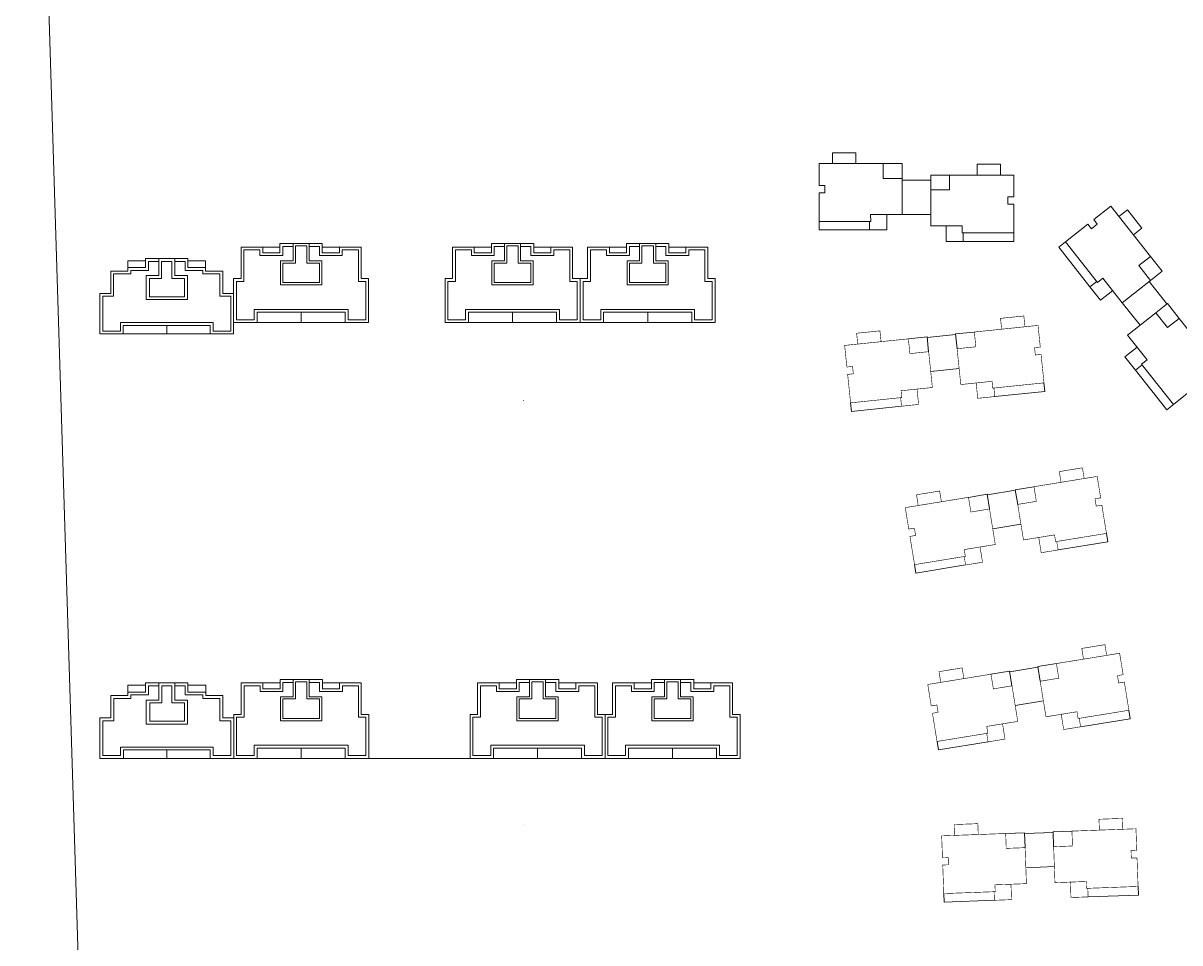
# Model space of a CAD drawing. Extents: x 121658 to 184658, y 9304 to 53801.
# Drawn here: x 125015 to 127037, y 16983 to 18592 of the extents above; entities that cross this region are included whole.
import ezdxf

# ---------------------------------------------------------------- set-up
doc = ezdxf.new("R2010")
doc.units = 0
doc.header["$LTSCALE"] = 1000
doc.header["$MEASUREMENT"] = 0
doc.layers.add('140', color=2, linetype='Continuous', lineweight=5)
doc.layers.add('DingDianTu', color=5, linetype='Continuous', lineweight=0)

# ---------------------------------------------------------------- blocks, each defined once
blk = doc.blocks.new('dafasfd')
at = {"layer": 'DingDianTu', "color": 7}
for points in [[(36368038, 16363912), (36371127, 16365074), (36372042, 16362641)], [(36369878, 16352210), (36361642, 16349110), (36361113, 16350514)]]:
    blk.add_lwpolyline(points, dxfattribs=at)
at = {"layer": 'DingDianTu', "color": 7, "const_width": 100}
blk.add_lwpolyline([(36368038, 16363912), (36368954, 16361479), (36372042, 16362641), (36374261, 16356745), (36369114, 16354807), (36369537, 16353684), (36361113, 16350514), (36359352, 16355194), (36360288, 16355546), (36359830, 16356763), (36358894, 16356410), (36357556, 16359967)], close=True, dxfattribs=at)
for points in [[(36363546, 16362221), (36362876, 16363999), (36359039, 16362555), (36359708, 16360777)], [(36371734, 16355794), (36372686, 16353267), (36369878, 16352210), (36369350, 16353614)]]:
    blk.add_lwpolyline(points, dxfattribs=at)
blk = doc.blocks.new('*E57')
at = {"layer": 'DingDianTu', "color": 7, "xscale": 0.001000002024510444, "yscale": 0.001000000163912773, "zscale": 0.001, "rotation": 339.3761177849276}
blk.add_blockref('dafasfd', (22613, -20413), dxfattribs=at)
blk = doc.blocks.new('*E56')
at = {"layer": 'DingDianTu', "color": 7, "xscale": 0.001000002024510444, "yscale": 0.001000000163912773, "zscale": 0.001, "rotation": 339.3761177849276}
blk.add_blockref('dafasfd', (22613, -20413), dxfattribs=at)
blk = doc.blocks.new('*E45')
at = {"layer": 'DingDianTu', "color": 7, "xscale": 0.001000002024510444, "yscale": 0.001000000163912773, "zscale": 0.001, "rotation": 339.3761177849276}
blk.add_blockref('dafasfd', (22612.58, -20413.34), dxfattribs=at)
blk = doc.blocks.new('*E44')
at = {"layer": 'DingDianTu', "color": 7, "xscale": 0.001000002024510444, "yscale": 0.001000000163912773, "zscale": 0.001, "rotation": 339.3761177849276}
blk.add_blockref('dafasfd', (22612.58, -20413.34), dxfattribs=at)
blk = doc.blocks.new('*E43')
at = {"layer": 'DingDianTu', "color": 7, "xscale": 0.001000002024510444, "yscale": 0.001000000163912773, "zscale": 0.001, "rotation": 339.3761177849276}
blk.add_blockref('dafasfd', (22612.58, -20413.34), dxfattribs=at)
blk = doc.blocks.new('*E42')
at = {"layer": 'DingDianTu', "color": 7, "xscale": 0.001000002024510444, "yscale": 0.001000000163912773, "zscale": 0.001, "rotation": 339.3761177849276}
blk.add_blockref('dafasfd', (22612.58, -20413.34), dxfattribs=at)
blk = doc.blocks.new('*E41')
at = {"layer": 'DingDianTu', "color": 7, "xscale": 0.001000002024510444, "yscale": 0.001000000163912773, "zscale": 0.001, "rotation": 339.3761177849276}
blk.add_blockref('dafasfd', (22612.58, -20413.34), dxfattribs=at)
blk = doc.blocks.new('*E40')
at = {"layer": 'DingDianTu', "color": 7, "xscale": 0.001000002024510444, "yscale": 0.001000000163912773, "zscale": 0.001, "rotation": 339.3761177849276}
blk.add_blockref('dafasfd', (22612.58, -20413.34), dxfattribs=at)
blk = doc.blocks.new('*E39')
at = {"layer": 'DingDianTu', "color": 7, "xscale": 0.001000002024510444, "yscale": 0.001000000163912773, "zscale": 0.001, "rotation": 339.3761177849276}
blk.add_blockref('dafasfd', (22612.58, -20413.34), dxfattribs=at)
blk = doc.blocks.new('*E38')
at = {"layer": 'DingDianTu', "color": 7, "xscale": 0.001000002024510444, "yscale": 0.001000000163912773, "zscale": 0.001, "rotation": 339.3761177849276}
blk.add_blockref('dafasfd', (22612.58, -20413.34), dxfattribs=at)

msp = doc.modelspace()

# ---------------------------------------------------------------- linework, layer by layer
at = {"layer": '140', "color": 7}
for p, q in [((125014.8, 20066.9), (125153, 15594.7)), ((126429.7, 18365.5), (126429.7, 18346.5)), ((126470.7, 18365.5), (126429.7, 18365.5)), ((126470.7, 18346.5), (126470.7, 18365.5)), ((126406.7, 18346.5), (126518.7, 18346.5)), ((126406.7, 18308.5), (126406.7, 18346.5)), ((126518.7, 18346.5), (126551.7, 18346.5)), ((126518.7, 18346.5), (126518.7, 18320.5)), ((126551.7, 18346.5), (126551.7, 18320.5)), ((126682.7, 18345.5), (126723.8, 18345.5)), ((126682.7, 18326.5), (126682.7, 18345.5)), ((126723.8, 18345.5), (126723.7, 18326.5)), ((126601.7, 18326.5), (126601.7, 18300.5)), ((126634.7, 18326.5), (126601.7, 18326.5)), ((126746.8, 18326.5), (126634.7, 18326.5)), ((126634.7, 18326.5), (126634.7, 18300.5)), ((126746.8, 18288.5), (126746.8, 18326.5)), ((126416.7, 18308.5), (126406.7, 18308.5)), ((126416.7, 18295.5), (126416.7, 18308.5)), ((126518.7, 18320.5), (126551.7, 18320.5)), ((126551.7, 18320.5), (126551.7, 18257.5)), ((126601.7, 18317.5), (126551.7, 18317.5)), ((126406.7, 18295.5), (126416.7, 18295.5)), ((126406.7, 18245.5), (126406.7, 18295.5)), ((126601.7, 18300.5), (126601.7, 18237.5)), ((126634.7, 18300.5), (126601.7, 18300.5)), ((126736.7, 18288.5), (126746.8, 18288.5)), ((126736.7, 18275.5), (126736.7, 18288.5)), ((126746.8, 18275.5), (126736.7, 18275.5)), ((126746.8, 18225.5), (126746.8, 18275.5)), ((126886.7, 18248.5), (126916.5, 18272)), ((126916.5, 18272), (126986, 18184.2)), ((126945.7, 18265.8), (126930.8, 18254)), ((126971.1, 18233.6), (126945.7, 18265.8)), ((126406.7, 18230.5), (126406.7, 18245.5)), ((126496.8, 18245.5), (126406.7, 18245.5)), ((126494.8, 18230.5), (126494.8, 18245.5)), ((126496.7, 18257.5), (126496.8, 18245.5)), ((126551.7, 18257.5), (126496.7, 18257.5)), ((126524.7, 18257.5), (126524.7, 18230.5)), ((126601.7, 18257.5), (126551.7, 18257.5)), ((126892.9, 18240.6), (126886.7, 18248.5)), ((126494.8, 18230.5), (126406.7, 18230.5)), ((126524.7, 18230.5), (126494.8, 18230.5)), ((126601.7, 18237.5), (126656.7, 18237.5)), ((126628.7, 18237.5), (126628.7, 18210.5)), ((126656.7, 18237.5), (126656.7, 18225.5)), ((126656.7, 18225.5), (126746.8, 18225.5)), ((126658.7, 18210.5), (126658.7, 18225.5)), ((126746.8, 18210.5), (126746.8, 18225.5)), ((126837.3, 18209.4), (126876.5, 18240.4)), ((126876.5, 18240.4), (126882.7, 18232.5)), ((126882.7, 18232.5), (126892.9, 18240.6)), ((126956.2, 18221.8), (126971.1, 18233.6)), ((125463.9, 18190.5), (125463.9, 18206.5)), ((125463.9, 18206.5), (125537.9, 18206.5)), ((125486.9, 18206.5), (125486.9, 18176.5)), ((125514.9, 18176.5), (125514.9, 18206.5)), ((125537.9, 18206.5), (125537.9, 18190.5)), ((125833.5, 18190.5), (125833.5, 18206.5)), ((125833.5, 18206.5), (125907.5, 18206.5)), ((125856.5, 18206.5), (125856.5, 18176.5)), ((125884.5, 18176.5), (125884.5, 18206.5)), ((125907.5, 18206.5), (125907.5, 18190.5)), ((126069.8, 18190.5), (126069.8, 18206.5)), ((126069.8, 18206.5), (126143.8, 18206.5)), ((126092.8, 18206.5), (126092.8, 18176.5)), ((126120.8, 18176.5), (126120.8, 18206.5)), ((126143.8, 18206.5), (126143.8, 18190.5)), ((126628.7, 18210.5), (126658.7, 18210.5)), ((126658.7, 18210.5), (126746.8, 18210.5)), ((126825.6, 18200.1), (126837.3, 18209.4)), ((126893.2, 18138.8), (126837.3, 18209.4)), ((125395.9, 18145.5), (125395.9, 18200.5)), ((125395.9, 18200.5), (125433.9, 18200.5)), ((125400.9, 18140.5), (125400.9, 18195.5)), ((125400.9, 18195.5), (125428.9, 18195.5)), ((125428.9, 18195.5), (125428.9, 18185.5)), ((125428.9, 18185.5), (125468.9, 18185.5)), ((125431.9, 18200.5), (125433.9, 18200.5)), ((125433.9, 18200.5), (125433.9, 18190.5)), ((125433.9, 18200.5), (125463.9, 18200.5)), ((125433.9, 18190.5), (125463.9, 18190.5)), ((125468.9, 18185.5), (125468.9, 18201.5)), ((125468.9, 18201.5), (125486.9, 18201.5)), ((125490.9, 18202.5), (125490.9, 18172.5)), ((125510.9, 18202.5), (125490.9, 18202.5)), ((125510.9, 18172.5), (125510.9, 18202.5)), ((125514.9, 18201.5), (125532.9, 18201.5)), ((125532.9, 18201.5), (125532.9, 18185.5)), ((125532.9, 18185.5), (125572.9, 18185.5)), ((125567.9, 18200.5), (125537.9, 18200.5)), ((125537.9, 18190.5), (125567.9, 18190.5)), ((125567.9, 18190.5), (125567.9, 18200.5)), ((125567.9, 18200.5), (125605.9, 18200.5)), ((125572.9, 18185.5), (125572.9, 18195.5)), ((125572.9, 18195.5), (125600.9, 18195.5)), ((125600.9, 18195.5), (125600.9, 18140.5)), ((125605.9, 18200.5), (125605.9, 18145.5)), ((125765.5, 18145.5), (125765.5, 18200.5)), ((125765.5, 18200.5), (125803.5, 18200.5)), ((125770.5, 18140.5), (125770.5, 18195.5)), ((125770.5, 18195.5), (125798.5, 18195.5)), ((125798.5, 18195.5), (125798.5, 18185.5)), ((125798.5, 18185.5), (125838.5, 18185.5)), ((125801.5, 18200.5), (125803.5, 18200.5)), ((125803.5, 18200.5), (125803.5, 18190.5)), ((125803.5, 18200.5), (125833.5, 18200.5)), ((125803.5, 18190.5), (125833.5, 18190.5)), ((125838.5, 18185.5), (125838.5, 18201.5)), ((125838.5, 18201.5), (125856.5, 18201.5)), ((125860.5, 18202.5), (125860.5, 18172.5)), ((125880.5, 18202.5), (125860.5, 18202.5)), ((125880.5, 18172.5), (125880.5, 18202.5)), ((125884.5, 18201.5), (125902.5, 18201.5)), ((125902.5, 18201.5), (125902.5, 18185.5)), ((125902.5, 18185.5), (125942.5, 18185.5)), ((125937.5, 18200.5), (125907.5, 18200.5)), ((125907.5, 18190.5), (125937.5, 18190.5)), ((125937.5, 18190.5), (125937.5, 18200.5)), ((125937.5, 18200.5), (125975.5, 18200.5)), ((125942.5, 18185.5), (125942.5, 18195.5)), ((125942.5, 18195.5), (125970.5, 18195.5)), ((125970.5, 18195.5), (125970.5, 18140.5)), ((125975.5, 18200.5), (125975.5, 18145.5)), ((126001.8, 18145.5), (126001.8, 18200.5)), ((126001.8, 18200.5), (126039.8, 18200.5)), ((126006.8, 18140.5), (126006.8, 18195.5)), ((126006.8, 18195.5), (126034.8, 18195.5)), ((126034.8, 18195.5), (126034.8, 18185.5)), ((126034.8, 18185.5), (126074.8, 18185.5)), ((126037.8, 18200.5), (126039.8, 18200.5)), ((126039.8, 18200.5), (126039.8, 18190.5)), ((126039.8, 18200.5), (126069.8, 18200.5)), ((126039.8, 18190.5), (126069.8, 18190.5)), ((126074.8, 18185.5), (126074.8, 18201.5)), ((126074.8, 18201.5), (126092.8, 18201.5)), ((126096.8, 18202.5), (126096.8, 18172.5)), ((126116.8, 18202.5), (126096.8, 18202.5)), ((126116.8, 18172.5), (126116.8, 18202.5)), ((126120.8, 18201.5), (126138.8, 18201.5)), ((126138.8, 18201.5), (126138.8, 18185.5)), ((126138.8, 18185.5), (126178.8, 18185.5)), ((126173.8, 18200.5), (126143.8, 18200.5)), ((126143.8, 18190.5), (126173.8, 18190.5)), ((126173.8, 18190.5), (126173.8, 18200.5)), ((126173.8, 18200.5), (126211.8, 18200.5)), ((126178.8, 18185.5), (126178.8, 18195.5)), ((126178.8, 18195.5), (126206.8, 18195.5)), ((126206.8, 18195.5), (126206.8, 18140.5)), ((126211.8, 18200.5), (126211.8, 18145.5)), ((126880.1, 18131), (126825.6, 18200.1)), ((126986, 18184.2), (126965.6, 18168.1)), ((126986, 18184.2), (127006.5, 18158.3)), ((125197.9, 18164.5), (125197.9, 18176.5)), ((125197.9, 18176.5), (125228.9, 18176.5)), ((125228.9, 18164.5), (125197.9, 18164.5)), ((125197.9, 18164.5), (125197.9, 18158.5)), ((125228.9, 18180.5), (125228.9, 18164.5)), ((125302.9, 18180.5), (125228.9, 18180.5)), ((125251.9, 18175.5), (125233.9, 18175.5)), ((125233.9, 18175.5), (125233.9, 18159.5)), ((125251.9, 18180.5), (125251.9, 18151.5)), ((125256.9, 18175.5), (125256.9, 18145.5)), ((125274.9, 18175.5), (125256.9, 18175.5)), ((125274.9, 18145.5), (125274.9, 18175.5)), ((125279.9, 18150.5), (125279.9, 18180.5)), ((125297.9, 18175.5), (125279.9, 18175.5)), ((125297.9, 18159.5), (125297.9, 18175.5)), ((125302.9, 18164.5), (125302.9, 18180.5)), ((125333.9, 18176.5), (125302.9, 18176.5)), ((125333.9, 18164.5), (125302.9, 18164.5)), ((125333.9, 18164.5), (125333.9, 18176.5)), ((125333.9, 18158.5), (125333.9, 18164.5)), ((125486.9, 18176.5), (125464.9, 18176.5)), ((125464.9, 18176.5), (125464.9, 18134.5)), ((125490.9, 18172.5), (125468.9, 18172.5)), ((125468.9, 18172.5), (125468.9, 18138.5)), ((125532.9, 18172.5), (125510.9, 18172.5)), ((125536.9, 18176.5), (125514.9, 18176.5)), ((125532.9, 18138.5), (125532.9, 18172.5)), ((125536.9, 18134.5), (125536.9, 18176.5)), ((125856.5, 18176.5), (125834.5, 18176.5)), ((125834.5, 18176.5), (125834.5, 18134.5)), ((125860.5, 18172.5), (125838.5, 18172.5)), ((125838.5, 18172.5), (125838.5, 18138.5)), ((125902.5, 18172.5), (125880.5, 18172.5)), ((125906.5, 18176.5), (125884.5, 18176.5)), ((125902.5, 18138.5), (125902.5, 18172.5)), ((125906.5, 18134.5), (125906.5, 18176.5)), ((126092.8, 18176.5), (126070.8, 18176.5)), ((126070.8, 18176.5), (126070.8, 18134.5)), ((126096.8, 18172.5), (126074.8, 18172.5)), ((126074.8, 18172.5), (126074.8, 18138.5)), ((126138.8, 18172.5), (126116.8, 18172.5)), ((126142.8, 18176.5), (126120.8, 18176.5)), ((126138.8, 18138.5), (126138.8, 18172.5)), ((126142.8, 18134.5), (126142.8, 18176.5)), ((126965.6, 18168.1), (126986.1, 18142.2)), ((125197.9, 18158.5), (125167.9, 18158.5)), ((125167.9, 18158.5), (125167.9, 18119.5)), ((125202.9, 18153.5), (125172.9, 18153.5)), ((125172.9, 18153.5), (125172.9, 18114.5)), ((125233.9, 18159.5), (125202.9, 18159.5)), ((125202.9, 18159.5), (125202.9, 18153.5)), ((125230.9, 18150.5), (125229.9, 18150.5)), ((125229.9, 18150.5), (125229.9, 18109.5)), ((125251.9, 18150.5), (125230.9, 18150.5)), ((125256.9, 18145.5), (125235.9, 18145.5)), ((125235.9, 18145.5), (125235.9, 18113.5)), ((125251.9, 18151.5), (125251.9, 18150.5)), ((125296.9, 18145.5), (125274.9, 18145.5)), ((125280.9, 18150.5), (125279.9, 18150.5)), ((125301.9, 18150.5), (125280.9, 18150.5)), ((125296.9, 18113.5), (125296.9, 18145.5)), ((125328.9, 18159.5), (125297.9, 18159.5)), ((125301.9, 18149.5), (125301.9, 18150.5)), ((125301.9, 18108.5), (125301.9, 18149.5)), ((125328.9, 18153.5), (125328.9, 18159.5)), ((125358.9, 18153.5), (125328.9, 18153.5)), ((125363.9, 18158.5), (125333.9, 18158.5)), ((125358.9, 18114.5), (125358.9, 18153.5)), ((125363.9, 18119.5), (125363.9, 18158.5)), ((125382.9, 18068.5), (125382.9, 18145.5)), ((125382.9, 18145.5), (125395.9, 18145.5)), ((125605.9, 18145.5), (125618.9, 18145.5)), ((125618.9, 18145.5), (125618.9, 18068.5)), ((125752.5, 18068.5), (125752.5, 18145.5)), ((125752.5, 18145.5), (125765.5, 18145.5)), ((125975.5, 18145.5), (125988.5, 18145.5)), ((125988.5, 18145.5), (125988.5, 18068.5)), ((125988.8, 18068.5), (125988.8, 18145.5)), ((125988.8, 18145.5), (126001.8, 18145.5)), ((126211.8, 18145.5), (126224.8, 18145.5)), ((126224.8, 18145.5), (126224.8, 18068.5)), ((126902.6, 18146.2), (126893.2, 18138.8)), ((126936.7, 18103.1), (126902.6, 18146.2)), ((127006.5, 18158.3), (126986.1, 18142.2)), ((125387.9, 18073.5), (125387.9, 18140.5)), ((125387.9, 18140.5), (125400.9, 18140.5)), ((125464.9, 18135.5), (125464.9, 18134.5)), ((125464.9, 18134.5), (125536.9, 18134.5)), ((125468.9, 18138.5), (125532.9, 18138.5)), ((125535.9, 18134.5), (125536.9, 18134.5)), ((125600.9, 18140.5), (125613.9, 18140.5)), ((125613.9, 18140.5), (125613.9, 18073.5)), ((125757.5, 18073.5), (125757.5, 18140.5)), ((125757.5, 18140.5), (125770.5, 18140.5)), ((125834.5, 18135.5), (125834.5, 18134.5)), ((125834.5, 18134.5), (125906.5, 18134.5)), ((125838.5, 18138.5), (125902.5, 18138.5)), ((125905.5, 18134.5), (125906.5, 18134.5)), ((125970.5, 18140.5), (125983.5, 18140.5)), ((125983.5, 18140.5), (125983.5, 18073.5)), ((125993.8, 18073.5), (125993.8, 18140.5)), ((125993.8, 18140.5), (126006.8, 18140.5)), ((126070.8, 18135.5), (126070.8, 18134.5)), ((126070.8, 18134.5), (126142.8, 18134.5)), ((126074.8, 18138.5), (126138.8, 18138.5)), ((126141.8, 18134.5), (126142.8, 18134.5)), ((126206.8, 18140.5), (126219.8, 18140.5)), ((126219.8, 18140.5), (126219.8, 18073.5)), ((126880.1, 18131), (126891.9, 18140.3)), ((126898.8, 18107.5), (126880.1, 18131)), ((126919.9, 18124.3), (126898.8, 18107.5)), ((126986.1, 18142.2), (126936.7, 18103.1)), ((126983.7, 18140.3), (127014.8, 18101.1)), ((125167.9, 18119.5), (125148.9, 18119.5)), ((125148.9, 18119.5), (125148.9, 18048.5)), ((125172.9, 18114.5), (125153.9, 18114.5)), ((125153.9, 18114.5), (125153.9, 18053.5)), ((125229.9, 18109.5), (125229.9, 18108.5)), ((125229.9, 18108.5), (125300.9, 18108.5)), ((125235.9, 18113.5), (125296.9, 18113.5)), ((125300.9, 18108.5), (125301.9, 18108.5)), ((125377.9, 18114.5), (125358.9, 18114.5)), ((125382.9, 18119.5), (125363.9, 18119.5)), ((125377.9, 18053.5), (125377.9, 18114.5)), ((125382.9, 18048.5), (125382.9, 18119.5)), ((126936.7, 18103.1), (126967.7, 18063.9)), ((125500.9, 18091.5), (125418.9, 18091.5)), ((125418.9, 18091.5), (125418.9, 18073.5)), ((125500.9, 18086.5), (125423.9, 18086.5)), ((125423.9, 18086.5), (125423.9, 18068.5)), ((125582.9, 18091.5), (125500.9, 18091.5)), ((125577.9, 18086.5), (125500.9, 18086.5)), ((125500.9, 18086.5), (125500.9, 18068.5)), ((125577.9, 18068.5), (125577.9, 18086.5)), ((125582.9, 18073.5), (125582.9, 18091.5)), ((125870.5, 18091.5), (125788.5, 18091.5)), ((125788.5, 18091.5), (125788.5, 18073.5)), ((125870.5, 18086.5), (125793.5, 18086.5)), ((125793.5, 18086.5), (125793.5, 18068.5)), ((125952.5, 18091.5), (125870.5, 18091.5)), ((125947.5, 18086.5), (125870.5, 18086.5)), ((125870.5, 18086.5), (125870.5, 18068.5)), ((125947.5, 18068.5), (125947.5, 18086.5)), ((125952.5, 18073.5), (125952.5, 18091.5)), ((126106.8, 18091.5), (126024.8, 18091.5)), ((126024.8, 18091.5), (126024.8, 18073.5)), ((126106.8, 18086.5), (126029.8, 18086.5)), ((126029.8, 18086.5), (126029.8, 18068.5)), ((126188.8, 18091.5), (126106.8, 18091.5)), ((126183.8, 18086.5), (126106.8, 18086.5)), ((126106.8, 18086.5), (126106.8, 18068.5)), ((126183.8, 18068.5), (126183.8, 18086.5)), ((126188.8, 18073.5), (126188.8, 18091.5)), ((126995.2, 18085.6), (126945.7, 18046.5)), ((127015.5, 18101.7), (126995.2, 18085.6)), ((127015.6, 18059.7), (126995.2, 18085.6)), ((127036, 18075.8), (127015.5, 18101.7)), ((125184.9, 18053.5), (125184.9, 18068.5)), ((125184.9, 18068.5), (125346.9, 18068.5)), ((125189.9, 18048.5), (125189.9, 18063.5)), ((125189.9, 18063.5), (125341.9, 18063.5)), ((125265.9, 18063.5), (125265.9, 18048.5)), ((125341.9, 18063.5), (125341.9, 18048.5)), ((125346.9, 18068.5), (125346.9, 18053.5)), ((125423.9, 18068.5), (125382.9, 18068.5)), ((125418.9, 18073.5), (125387.9, 18073.5)), ((125500.9, 18068.5), (125423.9, 18068.5)), ((125500.9, 18068.5), (125577.9, 18068.5)), ((125618.9, 18068.5), (125577.9, 18068.5)), ((125613.9, 18073.5), (125582.9, 18073.5)), ((125793.5, 18068.5), (125752.5, 18068.5)), ((125788.5, 18073.5), (125757.5, 18073.5)), ((125870.5, 18068.5), (125793.5, 18068.5)), ((125870.5, 18068.5), (125947.5, 18068.5)), ((125988.5, 18068.5), (125947.5, 18068.5)), ((125983.5, 18073.5), (125952.5, 18073.5)), ((126029.8, 18068.5), (125988.8, 18068.5)), ((126024.8, 18073.5), (125993.8, 18073.5)), ((126106.8, 18068.5), (126029.8, 18068.5)), ((126106.8, 18068.5), (126183.8, 18068.5)), ((126224.8, 18068.5), (126183.8, 18068.5)), ((126219.8, 18073.5), (126188.8, 18073.5)), ((127036, 18075.8), (127015.6, 18059.7)), ((127105.5, 17988), (127036, 18075.8)), ((125148.9, 18048.5), (125189.9, 18048.5)), ((125153.9, 18053.5), (125184.9, 18053.5)), ((125189.9, 18048.5), (125341.9, 18048.5)), ((125341.9, 18048.5), (125382.9, 18048.5)), ((125346.9, 18053.5), (125377.9, 18053.5)), ((126645.3, 18047.5), (126595.5, 18042.4)), ((126945.7, 18046.5), (126979.9, 18003.4)), ((126962.5, 18025.3), (126941.3, 18008.6)), ((126941.3, 18008.6), (126959.9, 17985)), ((126979.9, 18003.4), (126970.4, 17995.9)), ((126651.4, 17987.9), (126601.7, 17982.7)), ((126959.9, 17985), (126971.7, 17994.4)), ((126959.9, 17985), (127014.5, 17916)), ((126970.4, 17995.9), (127026.3, 17925.3)), ((127026.3, 17925.3), (127065.5, 17956.3)), ((127014.5, 17916), (127026.3, 17925.3)), ((126749.8, 17775), (126700.4, 17767)), ((126759.4, 17715.8), (126710.1, 17707.8)), ((126789.1, 17465.7), (126739.8, 17457.6)), ((125229, 17437.9), (125229, 17421.9)), ((125303, 17437.9), (125229, 17437.9)), ((125252, 17437.9), (125252, 17408.9)), ((125280, 17407.9), (125280, 17437.9)), ((125303, 17421.9), (125303, 17437.9)), ((125396, 17382.9), (125396, 17437.9)), ((125396, 17437.9), (125434, 17437.9)), ((125432, 17437.9), (125434, 17437.9)), ((125434, 17437.9), (125434, 17427.9)), ((125434, 17437.9), (125464, 17437.9)), ((125464, 17427.9), (125464, 17443.9)), ((125464, 17443.9), (125538, 17443.9)), ((125469, 17422.9), (125469, 17438.9)), ((125469, 17438.9), (125487, 17438.9)), ((125487, 17443.9), (125487, 17413.9)), ((125491, 17439.9), (125491, 17409.9)), ((125511, 17439.9), (125491, 17439.9)), ((125511, 17409.9), (125511, 17439.9)), ((125515, 17413.9), (125515, 17443.9)), ((125515, 17438.9), (125533, 17438.9)), ((125533, 17438.9), (125533, 17422.9)), ((125538, 17443.9), (125538, 17427.9)), ((125568, 17437.9), (125538, 17437.9)), ((125568, 17427.9), (125568, 17437.9)), ((125568, 17437.9), (125606, 17437.9)), ((125606, 17437.9), (125606, 17382.9)), ((125809.3, 17382.9), (125809.3, 17437.9)), ((125809.3, 17437.9), (125847.3, 17437.9)), ((125845.3, 17437.9), (125847.3, 17437.9)), ((125847.3, 17437.9), (125847.3, 17427.9)), ((125847.3, 17437.9), (125877.3, 17437.9)), ((125877.3, 17427.9), (125877.3, 17443.9)), ((125877.3, 17443.9), (125951.3, 17443.9)), ((125882.3, 17422.9), (125882.3, 17438.9)), ((125882.3, 17438.9), (125900.3, 17438.9)), ((125900.3, 17443.9), (125900.3, 17413.9)), ((125904.3, 17439.9), (125904.3, 17409.9)), ((125924.3, 17439.9), (125904.3, 17439.9)), ((125924.3, 17409.9), (125924.3, 17439.9)), ((125928.3, 17413.9), (125928.3, 17443.9)), ((125928.3, 17438.9), (125946.3, 17438.9)), ((125946.3, 17438.9), (125946.3, 17422.9)), ((125951.3, 17443.9), (125951.3, 17427.9)), ((125981.3, 17437.9), (125951.3, 17437.9)), ((125981.3, 17427.9), (125981.3, 17437.9)), ((125981.3, 17437.9), (126019.3, 17437.9)), ((126019.3, 17437.9), (126019.3, 17382.9)), ((126045.3, 17382.9), (126045.3, 17437.9)), ((126045.3, 17437.9), (126083.3, 17437.9)), ((126081.3, 17437.9), (126083.3, 17437.9)), ((126083.3, 17437.9), (126083.3, 17427.9)), ((126083.3, 17437.9), (126113.3, 17437.9)), ((126113.3, 17427.9), (126113.3, 17443.9)), ((126113.3, 17443.9), (126187.3, 17443.9)), ((126118.3, 17422.9), (126118.3, 17438.9)), ((126118.3, 17438.9), (126136.3, 17438.9)), ((126136.3, 17443.9), (126136.3, 17413.9)), ((126140.3, 17439.9), (126140.3, 17409.9)), ((126160.3, 17439.9), (126140.3, 17439.9)), ((126160.3, 17409.9), (126160.3, 17439.9)), ((126164.3, 17413.9), (126164.3, 17443.9)), ((126164.3, 17438.9), (126182.3, 17438.9)), ((126182.3, 17438.9), (126182.3, 17422.9)), ((126187.3, 17443.9), (126187.3, 17427.9)), ((126217.3, 17437.9), (126187.3, 17437.9)), ((126217.3, 17427.9), (126217.3, 17437.9)), ((126217.3, 17437.9), (126255.3, 17437.9)), ((126255.3, 17437.9), (126255.3, 17382.9)), ((125198, 17415.9), (125168, 17415.9)), ((125168, 17415.9), (125168, 17376.9)), ((125198, 17421.9), (125198, 17433.9)), ((125198, 17433.9), (125229, 17433.9)), ((125229, 17421.9), (125198, 17421.9)), ((125198, 17421.9), (125198, 17415.9)), ((125234.1, 17416.9), (125203.1, 17416.9)), ((125203.1, 17416.9), (125203.1, 17410.9)), ((125252, 17432.9), (125234.1, 17432.9)), ((125234.1, 17432.9), (125234.1, 17416.9)), ((125257.1, 17432.9), (125257.1, 17402.9)), ((125275, 17432.9), (125257.1, 17432.9)), ((125275, 17402.9), (125275, 17432.9)), ((125298, 17432.9), (125280, 17432.9)), ((125298, 17416.9), (125298, 17432.9)), ((125329, 17416.9), (125298, 17416.9)), ((125334, 17433.9), (125303, 17433.9)), ((125334, 17421.9), (125303, 17421.9)), ((125329, 17410.9), (125329, 17416.9)), ((125334, 17421.9), (125334, 17433.9)), ((125334, 17415.9), (125334, 17421.9)), ((125364, 17415.9), (125334, 17415.9)), ((125364, 17376.9), (125364, 17415.9)), ((125401, 17377.9), (125401, 17432.9)), ((125401, 17432.9), (125429, 17432.9)), ((125429, 17432.9), (125429, 17422.9)), ((125429, 17422.9), (125469, 17422.9)), ((125434, 17427.9), (125464, 17427.9)), ((125533, 17422.9), (125573, 17422.9)), ((125538, 17427.9), (125568, 17427.9)), ((125573, 17422.9), (125573, 17432.9)), ((125573, 17432.9), (125601, 17432.9)), ((125601, 17432.9), (125601, 17377.9)), ((125814.3, 17377.9), (125814.3, 17432.9)), ((125814.3, 17432.9), (125842.3, 17432.9)), ((125842.3, 17432.9), (125842.3, 17422.9)), ((125842.3, 17422.9), (125882.3, 17422.9)), ((125847.3, 17427.9), (125877.3, 17427.9)), ((125946.3, 17422.9), (125986.3, 17422.9)), ((125951.3, 17427.9), (125981.3, 17427.9)), ((125986.3, 17422.9), (125986.3, 17432.9)), ((125986.3, 17432.9), (126014.3, 17432.9)), ((126014.3, 17432.9), (126014.3, 17377.9)), ((126050.3, 17377.9), (126050.3, 17432.9)), ((126050.3, 17432.9), (126078.3, 17432.9)), ((126078.3, 17432.9), (126078.3, 17422.9)), ((126078.3, 17422.9), (126118.3, 17422.9)), ((126083.3, 17427.9), (126113.3, 17427.9)), ((126182.3, 17422.9), (126222.3, 17422.9)), ((126187.3, 17427.9), (126217.3, 17427.9)), ((126222.3, 17422.9), (126222.3, 17432.9)), ((126222.3, 17432.9), (126250.3, 17432.9)), ((126250.3, 17432.9), (126250.3, 17377.9)), ((125203.1, 17410.9), (125173.1, 17410.9)), ((125173.1, 17410.9), (125173.1, 17371.9)), ((125231, 17407.9), (125230, 17407.9)), ((125230, 17407.9), (125230, 17366.9)), ((125252, 17407.9), (125231, 17407.9)), ((125257.1, 17402.9), (125236.1, 17402.9)), ((125236.1, 17402.9), (125236.1, 17370.9)), ((125252, 17408.9), (125252, 17407.9)), ((125297, 17402.9), (125275, 17402.9)), ((125281, 17407.9), (125280, 17407.9)), ((125302, 17407.9), (125281, 17407.9)), ((125297, 17370.9), (125297, 17402.9)), ((125302, 17406.9), (125302, 17407.9)), ((125302, 17365.9), (125302, 17406.9)), ((125359, 17410.9), (125329, 17410.9)), ((125359, 17371.9), (125359, 17410.9)), ((125487, 17413.9), (125465, 17413.9)), ((125465, 17413.9), (125465, 17371.9)), ((125491, 17409.9), (125469, 17409.9)), ((125469, 17409.9), (125469, 17375.9)), ((125533, 17409.9), (125511, 17409.9)), ((125537, 17413.9), (125515, 17413.9)), ((125533, 17375.9), (125533, 17409.9)), ((125537, 17371.9), (125537, 17413.9)), ((125900.3, 17413.9), (125878.3, 17413.9)), ((125878.3, 17413.9), (125878.3, 17371.9)), ((125904.3, 17409.9), (125882.3, 17409.9)), ((125882.3, 17409.9), (125882.3, 17375.9)), ((125946.3, 17409.9), (125924.3, 17409.9)), ((125950.3, 17413.9), (125928.3, 17413.9)), ((125946.3, 17375.9), (125946.3, 17409.9)), ((125950.3, 17371.9), (125950.3, 17413.9)), ((126136.3, 17413.9), (126114.3, 17413.9)), ((126114.3, 17413.9), (126114.3, 17371.9)), ((126140.3, 17409.9), (126118.3, 17409.9)), ((126118.3, 17409.9), (126118.3, 17375.9)), ((126182.3, 17409.9), (126160.3, 17409.9)), ((126186.3, 17413.9), (126164.3, 17413.9)), ((126182.3, 17375.9), (126182.3, 17409.9)), ((126186.3, 17371.9), (126186.3, 17413.9)), ((126798.8, 17406.4), (126749.4, 17398.4)), ((125168, 17376.9), (125149, 17376.9)), ((125149, 17376.9), (125149, 17305.9)), ((125383, 17376.9), (125364, 17376.9)), ((125383, 17305.9), (125383, 17382.9)), ((125383, 17382.9), (125396, 17382.9)), ((125383, 17305.9), (125383, 17376.9)), ((125388, 17310.9), (125388, 17377.9)), ((125388, 17377.9), (125401, 17377.9)), ((125469, 17375.9), (125533, 17375.9)), ((125601, 17377.9), (125614, 17377.9)), ((125606, 17382.9), (125619, 17382.9)), ((125614, 17377.9), (125614, 17310.9)), ((125619, 17382.9), (125619, 17305.9)), ((125796.3, 17305.9), (125796.3, 17382.9)), ((125796.3, 17382.9), (125809.3, 17382.9)), ((125801.3, 17310.9), (125801.3, 17377.9)), ((125801.3, 17377.9), (125814.3, 17377.9)), ((125882.3, 17375.9), (125946.3, 17375.9)), ((126014.3, 17377.9), (126027.3, 17377.9)), ((126019.3, 17382.9), (126032.3, 17382.9)), ((126027.3, 17377.9), (126027.3, 17310.9)), ((126032.3, 17305.9), (126032.3, 17382.9)), ((126032.3, 17382.9), (126045.3, 17382.9)), ((126032.3, 17382.9), (126032.3, 17305.9)), ((126037.3, 17310.9), (126037.3, 17377.9)), ((126037.3, 17377.9), (126050.3, 17377.9)), ((126118.3, 17375.9), (126182.3, 17375.9)), ((126250.3, 17377.9), (126263.3, 17377.9)), ((126255.3, 17382.9), (126268.3, 17382.9)), ((126263.3, 17377.9), (126263.3, 17310.9)), ((126268.3, 17382.9), (126268.3, 17305.9)), ((125173.1, 17371.9), (125154.1, 17371.9)), ((125154.1, 17371.9), (125154.1, 17310.9)), ((125230, 17366.9), (125230, 17365.9)), ((125230, 17365.9), (125301, 17365.9)), ((125236.1, 17370.9), (125297, 17370.9)), ((125301, 17365.9), (125302, 17365.9)), ((125378, 17371.9), (125359, 17371.9)), ((125378, 17310.9), (125378, 17371.9)), ((125465, 17372.9), (125465, 17371.9)), ((125465, 17371.9), (125537, 17371.9)), ((125536, 17371.9), (125537, 17371.9)), ((125878.3, 17372.9), (125878.3, 17371.9)), ((125878.3, 17371.9), (125950.3, 17371.9)), ((125949.3, 17371.9), (125950.3, 17371.9)), ((126114.3, 17372.9), (126114.3, 17371.9)), ((126114.3, 17371.9), (126186.3, 17371.9)), ((126185.3, 17371.9), (126186.3, 17371.9)), ((125185, 17310.9), (125185, 17325.9)), ((125185, 17325.9), (125347.1, 17325.9)), ((125190, 17305.9), (125190, 17320.9)), ((125190, 17320.9), (125342, 17320.9)), ((125266, 17320.9), (125266, 17305.9)), ((125342, 17320.9), (125342, 17305.9)), ((125347.1, 17325.9), (125347.1, 17310.9)), ((125501, 17328.9), (125419, 17328.9)), ((125419, 17328.9), (125419, 17310.9)), ((125501, 17323.9), (125424, 17323.9)), ((125424, 17323.9), (125424, 17305.9)), ((125583, 17328.9), (125501, 17328.9)), ((125578, 17323.9), (125501, 17323.9)), ((125501, 17323.9), (125501, 17305.9)), ((125578, 17305.9), (125578, 17323.9)), ((125583, 17310.9), (125583, 17328.9)), ((125914.3, 17328.9), (125832.3, 17328.9)), ((125832.3, 17328.9), (125832.3, 17310.9)), ((125914.3, 17323.9), (125837.3, 17323.9)), ((125837.3, 17323.9), (125837.3, 17305.9)), ((125996.3, 17328.9), (125914.3, 17328.9)), ((125991.3, 17323.9), (125914.3, 17323.9)), ((125914.3, 17323.9), (125914.3, 17305.9)), ((125991.3, 17305.9), (125991.3, 17323.9)), ((125996.3, 17310.9), (125996.3, 17328.9)), ((126150.3, 17328.9), (126068.3, 17328.9)), ((126068.3, 17328.9), (126068.3, 17310.9)), ((126150.3, 17323.9), (126073.3, 17323.9)), ((126073.3, 17323.9), (126073.3, 17305.9)), ((126232.3, 17328.9), (126150.3, 17328.9)), ((126227.3, 17323.9), (126150.3, 17323.9)), ((126150.3, 17323.9), (126150.3, 17305.9)), ((126227.3, 17305.9), (126227.3, 17323.9)), ((126232.3, 17310.9), (126232.3, 17328.9)), ((125149, 17305.9), (125190, 17305.9)), ((125154.1, 17310.9), (125185, 17310.9)), ((125190, 17305.9), (125342, 17305.9)), ((125342, 17305.9), (125383, 17305.9)), ((125347.1, 17310.9), (125378, 17310.9)), ((125424, 17305.9), (125383, 17305.9)), ((125419, 17310.9), (125388, 17310.9)), ((125501, 17305.9), (125424, 17305.9)), ((125501, 17305.9), (125578, 17305.9)), ((125619, 17305.9), (125578, 17305.9)), ((125614, 17310.9), (125583, 17310.9)), ((125619, 17305.9), (126251, 17305.9)), ((125837.3, 17305.9), (125796.3, 17305.9)), ((125832.3, 17310.9), (125801.3, 17310.9)), ((125914.3, 17305.9), (125837.3, 17305.9)), ((125914.3, 17305.9), (125991.3, 17305.9)), ((126032.3, 17305.9), (125991.3, 17305.9)), ((126027.3, 17310.9), (125996.3, 17310.9)), ((126073.3, 17305.9), (126032.3, 17305.9)), ((126068.3, 17310.9), (126037.3, 17310.9)), ((126150.3, 17305.9), (126073.3, 17305.9)), ((126150.3, 17305.9), (126227.3, 17305.9)), ((126268.3, 17305.9), (126227.3, 17305.9)), ((126263.3, 17310.9), (126232.3, 17310.9)), ((126815.7, 17176.6), (126765.8, 17174.8)), ((126817.9, 17116.6), (126768, 17114.8))]:
    msp.add_line(p, q, dxfattribs=at)

# ---------------------------------------------------------------- block references
at = {"layer": '140', "color": 7, "extrusion": (0, 0, -1), "yscale": 10.00000000931323, "zscale": -10}
for name, p, xscale, rotation in [('*E44', (-729098.8, 260349.7), 10.00000000933299, 354.099224812635), ('*E42', (-714072.6, 294745.3), 10.00000000925651, 350.7611598693216), ('*E40', (-714111.9, 294435.9), 10.00000000925651, 350.7611598693216), ('*E38', (-743996.7, 219038.5), 10.00000000930799, 357.8974182960303)]:
    msp.add_blockref(name, p, dxfattribs=dict(at, xscale=xscale, rotation=rotation))
at = {"layer": '140', "color": 7, "yscale": 10.00000000931323, "zscale": 10}
for name, p, xscale, rotation in [('*E45', (-512679.5, 132007.4), 10.00000000933299, 5.900775187364945), ('*E43', (-518125.8, 94315.4), 10.00000000931396, 9.238840130624823), ('*E41', (-518086.5, 94006), 10.00000000931396, 9.238840130624823), ('*E39', (-503555.8, 173236.6), 10.00000000930799, 2.102581703969761)]:
    msp.add_blockref(name, p, dxfattribs=dict(at, xscale=xscale, rotation=rotation))
at = {"layer": '140', "color": 7, "xscale": 0.01000000000931323, "yscale": 0.01000000000931323, "zscale": 0.01}
for name, p in [('*E57', (125265.9, 18111.5)), ('*E56', (125266, 17368.9))]:
    msp.add_blockref(name, p, dxfattribs=at)

doc.saveas('drawing.dxf')
